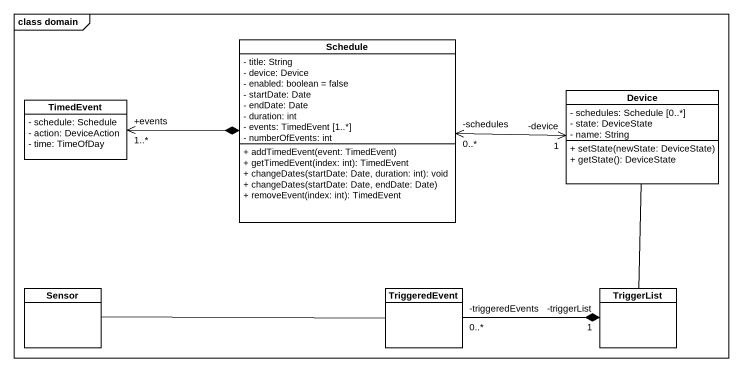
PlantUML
@startuml
mainframe class domain
hide circle
hide empty members
skinparam classAttributeIconSize 0
class Schedule {
  - title: String
  - device: Device
  - enabled: boolean = false
  - startDate: Date
  - endDate: Date
  - duration: int
  - events: TimedEvent [1..*]
  - numberOfEvents: int
  + addTimedEvent(event: TimedEvent)
  + getTimedEvent(index: int): TimedEvent
  + changeDates(startDate: Date, duration: int): void
  + changeDates(startDate: Date, endDate: Date)
  + removeEvent(index: int): TimedEvent
}
class TimedEvent {
  - schedule: Schedule
  - action: DeviceAction
  - time: TimeOfDay
}
class Device {
  - schedules: Schedule [0..*]
  - state: DeviceState
  - name: String
  + setState(newState: DeviceState)
  + getState(): DeviceState
}
class Sensor
class TriggeredEvent
class TriggerList
TimedEvent "+events\n1..*" <-right-* Schedule
Device "-device\n1" <-left-> "-schedules\n0..*" Schedule
Sensor -right- TriggeredEvent
TriggeredEvent "-triggeredEvents\n0..*" -right-* "-triggerList\n1" TriggerList
TriggerList -up- Device
@enduml
